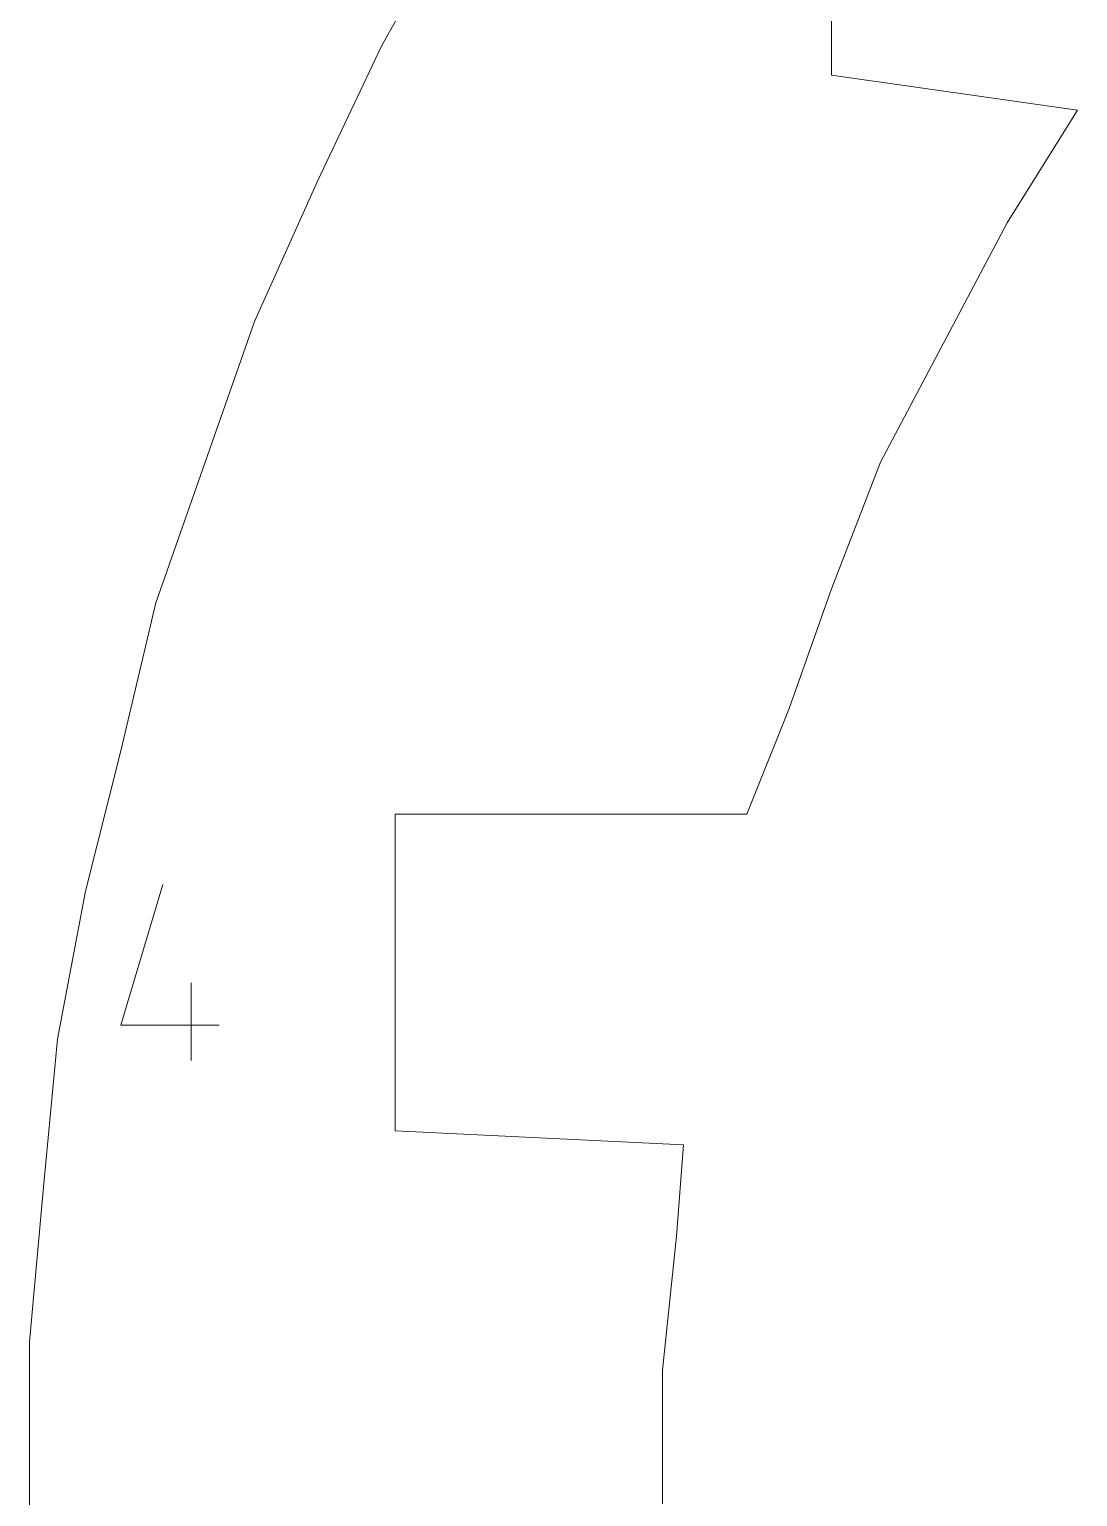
# Model space of a CAD drawing. Header units: centimetres. Extents: x -10.4 to 10.4, y -10.8 to 7.6.
# Drawn here: x 5.336 to 6.179, y -8.209 to -7.029 of the extents above; entities that cross this region are included whole.
import ezdxf
from ezdxf.lldxf.tags import DXFTag

# ---------------------------------------------------------------- set-up
doc = ezdxf.new("R2010")
doc.units = ezdxf.units.CM
doc.header["$MEASUREMENT"] = 0
doc.layers.add('layer 1', color=7, linetype='Continuous')
tags = doc.linetypes.add('New Line2111', pattern=[0.2, 0.1, -0.1]).pattern_tags.tags
tags[6:7] = [DXFTag(74, 4), DXFTag(75, 0), DXFTag(340, '0'), DXFTag(46, 1.0), DXFTag(50, 0.0), DXFTag(44, 0.0), DXFTag(45, 0.0)]
tags[4:5] = [DXFTag(74, 4), DXFTag(75, 0), DXFTag(340, '0'), DXFTag(46, 1.0), DXFTag(50, 0.0), DXFTag(44, 0.0), DXFTag(45, 0.0)]
tags = doc.linetypes.add('New Line2112', pattern=[0.2, 0.1, -0.1]).pattern_tags.tags
tags[6:7] = [DXFTag(74, 4), DXFTag(75, 0), DXFTag(340, '0'), DXFTag(46, 1.0), DXFTag(50, 0.0), DXFTag(44, 0.0), DXFTag(45, 0.0)]
tags[4:5] = [DXFTag(74, 4), DXFTag(75, 0), DXFTag(340, '0'), DXFTag(46, 1.0), DXFTag(50, 0.0), DXFTag(44, 0.0), DXFTag(45, 0.0)]
tags = doc.linetypes.add('New Line2113', pattern=[0.2, 0.1, -0.1]).pattern_tags.tags
tags[6:7] = [DXFTag(74, 4), DXFTag(75, 0), DXFTag(340, '0'), DXFTag(46, 1.0), DXFTag(50, 0.0), DXFTag(44, 0.0), DXFTag(45, 0.0)]
tags[4:5] = [DXFTag(74, 4), DXFTag(75, 0), DXFTag(340, '0'), DXFTag(46, 1.0), DXFTag(50, 0.0), DXFTag(44, 0.0), DXFTag(45, 0.0)]
tags = doc.linetypes.add('New Line2114', pattern=[0.2, 0.1, -0.1]).pattern_tags.tags
tags[6:7] = [DXFTag(74, 4), DXFTag(75, 0), DXFTag(340, '0'), DXFTag(46, 1.0), DXFTag(50, 0.0), DXFTag(44, 0.0), DXFTag(45, 0.0)]
tags[4:5] = [DXFTag(74, 4), DXFTag(75, 0), DXFTag(340, '0'), DXFTag(46, 1.0), DXFTag(50, 0.0), DXFTag(44, 0.0), DXFTag(45, 0.0)]
tags = doc.linetypes.add('New Line2115', pattern=[0.2, 0.1, -0.1]).pattern_tags.tags
tags[6:7] = [DXFTag(74, 4), DXFTag(75, 0), DXFTag(340, '0'), DXFTag(46, 1.0), DXFTag(50, 0.0), DXFTag(44, 0.0), DXFTag(45, 0.0)]
tags[4:5] = [DXFTag(74, 4), DXFTag(75, 0), DXFTag(340, '0'), DXFTag(46, 1.0), DXFTag(50, 0.0), DXFTag(44, 0.0), DXFTag(45, 0.0)]
tags = doc.linetypes.add('New Line2116', pattern=[0.2, 0.1, -0.1]).pattern_tags.tags
tags[6:7] = [DXFTag(74, 4), DXFTag(75, 0), DXFTag(340, '0'), DXFTag(46, 1.0), DXFTag(50, 0.0), DXFTag(44, 0.0), DXFTag(45, 0.0)]
tags[4:5] = [DXFTag(74, 4), DXFTag(75, 0), DXFTag(340, '0'), DXFTag(46, 1.0), DXFTag(50, 0.0), DXFTag(44, 0.0), DXFTag(45, 0.0)]
tags = doc.linetypes.add('New Line2117', pattern=[0.2, 0.1, -0.1]).pattern_tags.tags
tags[6:7] = [DXFTag(74, 4), DXFTag(75, 0), DXFTag(340, '0'), DXFTag(46, 1.0), DXFTag(50, 0.0), DXFTag(44, 0.0), DXFTag(45, 0.0)]
tags[4:5] = [DXFTag(74, 4), DXFTag(75, 0), DXFTag(340, '0'), DXFTag(46, 1.0), DXFTag(50, 0.0), DXFTag(44, 0.0), DXFTag(45, 0.0)]
tags = doc.linetypes.add('New Line2118', pattern=[0.2, 0.1, -0.1]).pattern_tags.tags
tags[6:7] = [DXFTag(74, 4), DXFTag(75, 0), DXFTag(340, '0'), DXFTag(46, 1.0), DXFTag(50, 0.0), DXFTag(44, 0.0), DXFTag(45, 0.0)]
tags[4:5] = [DXFTag(74, 4), DXFTag(75, 0), DXFTag(340, '0'), DXFTag(46, 1.0), DXFTag(50, 0.0), DXFTag(44, 0.0), DXFTag(45, 0.0)]
tags = doc.linetypes.add('New Line2119', pattern=[0.2, 0.1, -0.1]).pattern_tags.tags
tags[6:7] = [DXFTag(74, 4), DXFTag(75, 0), DXFTag(340, '0'), DXFTag(46, 1.0), DXFTag(50, 0.0), DXFTag(44, 0.0), DXFTag(45, 0.0)]
tags[4:5] = [DXFTag(74, 4), DXFTag(75, 0), DXFTag(340, '0'), DXFTag(46, 1.0), DXFTag(50, 0.0), DXFTag(44, 0.0), DXFTag(45, 0.0)]
tags = doc.linetypes.add('New Line2120', pattern=[0.2, 0.1, -0.1]).pattern_tags.tags
tags[6:7] = [DXFTag(74, 4), DXFTag(75, 0), DXFTag(340, '0'), DXFTag(46, 1.0), DXFTag(50, 0.0), DXFTag(44, 0.0), DXFTag(45, 0.0)]
tags[4:5] = [DXFTag(74, 4), DXFTag(75, 0), DXFTag(340, '0'), DXFTag(46, 1.0), DXFTag(50, 0.0), DXFTag(44, 0.0), DXFTag(45, 0.0)]
tags = doc.linetypes.add('New Line2121', pattern=[0.2, 0.1, -0.1]).pattern_tags.tags
tags[6:7] = [DXFTag(74, 4), DXFTag(75, 0), DXFTag(340, '0'), DXFTag(46, 1.0), DXFTag(50, 0.0), DXFTag(44, 0.0), DXFTag(45, 0.0)]
tags[4:5] = [DXFTag(74, 4), DXFTag(75, 0), DXFTag(340, '0'), DXFTag(46, 1.0), DXFTag(50, 0.0), DXFTag(44, 0.0), DXFTag(45, 0.0)]
tags = doc.linetypes.add('New Line2122', pattern=[0.2, 0.1, -0.1]).pattern_tags.tags
tags[6:7] = [DXFTag(74, 4), DXFTag(75, 0), DXFTag(340, '0'), DXFTag(46, 1.0), DXFTag(50, 0.0), DXFTag(44, 0.0), DXFTag(45, 0.0)]
tags[4:5] = [DXFTag(74, 4), DXFTag(75, 0), DXFTag(340, '0'), DXFTag(46, 1.0), DXFTag(50, 0.0), DXFTag(44, 0.0), DXFTag(45, 0.0)]
tags = doc.linetypes.add('New Line2123', pattern=[0.2, 0.1, -0.1]).pattern_tags.tags
tags[6:7] = [DXFTag(74, 4), DXFTag(75, 0), DXFTag(340, '0'), DXFTag(46, 1.0), DXFTag(50, 0.0), DXFTag(44, 0.0), DXFTag(45, 0.0)]
tags[4:5] = [DXFTag(74, 4), DXFTag(75, 0), DXFTag(340, '0'), DXFTag(46, 1.0), DXFTag(50, 0.0), DXFTag(44, 0.0), DXFTag(45, 0.0)]
tags = doc.linetypes.add('New Line2124', pattern=[0.2, 0.1, -0.1]).pattern_tags.tags
tags[6:7] = [DXFTag(74, 4), DXFTag(75, 0), DXFTag(340, '0'), DXFTag(46, 1.0), DXFTag(50, 0.0), DXFTag(44, 0.0), DXFTag(45, 0.0)]
tags[4:5] = [DXFTag(74, 4), DXFTag(75, 0), DXFTag(340, '0'), DXFTag(46, 1.0), DXFTag(50, 0.0), DXFTag(44, 0.0), DXFTag(45, 0.0)]
tags = doc.linetypes.add('New Line2177', pattern=[0.2, 0.1, -0.1]).pattern_tags.tags
tags[6:7] = [DXFTag(74, 4), DXFTag(75, 0), DXFTag(340, '0'), DXFTag(46, 1.0), DXFTag(50, 0.0), DXFTag(44, 0.0), DXFTag(45, 0.0)]
tags[4:5] = [DXFTag(74, 4), DXFTag(75, 0), DXFTag(340, '0'), DXFTag(46, 1.0), DXFTag(50, 0.0), DXFTag(44, 0.0), DXFTag(45, 0.0)]
tags = doc.linetypes.add('New Line2178', pattern=[0.2, 0.1, -0.1]).pattern_tags.tags
tags[6:7] = [DXFTag(74, 4), DXFTag(75, 0), DXFTag(340, '0'), DXFTag(46, 1.0), DXFTag(50, 0.0), DXFTag(44, 0.0), DXFTag(45, 0.0)]
tags[4:5] = [DXFTag(74, 4), DXFTag(75, 0), DXFTag(340, '0'), DXFTag(46, 1.0), DXFTag(50, 0.0), DXFTag(44, 0.0), DXFTag(45, 0.0)]
tags = doc.linetypes.add('New Line2179', pattern=[0.2, 0.1, -0.1]).pattern_tags.tags
tags[6:7] = [DXFTag(74, 4), DXFTag(75, 0), DXFTag(340, '0'), DXFTag(46, 1.0), DXFTag(50, 0.0), DXFTag(44, 0.0), DXFTag(45, 0.0)]
tags[4:5] = [DXFTag(74, 4), DXFTag(75, 0), DXFTag(340, '0'), DXFTag(46, 1.0), DXFTag(50, 0.0), DXFTag(44, 0.0), DXFTag(45, 0.0)]
tags = doc.linetypes.add('New Line2180', pattern=[0.2, 0.1, -0.1]).pattern_tags.tags
tags[6:7] = [DXFTag(74, 4), DXFTag(75, 0), DXFTag(340, '0'), DXFTag(46, 1.0), DXFTag(50, 0.0), DXFTag(44, 0.0), DXFTag(45, 0.0)]
tags[4:5] = [DXFTag(74, 4), DXFTag(75, 0), DXFTag(340, '0'), DXFTag(46, 1.0), DXFTag(50, 0.0), DXFTag(44, 0.0), DXFTag(45, 0.0)]
tags = doc.linetypes.add('New Line2181', pattern=[0.2, 0.1, -0.1]).pattern_tags.tags
tags[6:7] = [DXFTag(74, 4), DXFTag(75, 0), DXFTag(340, '0'), DXFTag(46, 1.0), DXFTag(50, 0.0), DXFTag(44, 0.0), DXFTag(45, 0.0)]
tags[4:5] = [DXFTag(74, 4), DXFTag(75, 0), DXFTag(340, '0'), DXFTag(46, 1.0), DXFTag(50, 0.0), DXFTag(44, 0.0), DXFTag(45, 0.0)]
tags = doc.linetypes.add('New Line2182', pattern=[0.2, 0.1, -0.1]).pattern_tags.tags
tags[6:7] = [DXFTag(74, 4), DXFTag(75, 0), DXFTag(340, '0'), DXFTag(46, 1.0), DXFTag(50, 0.0), DXFTag(44, 0.0), DXFTag(45, 0.0)]
tags[4:5] = [DXFTag(74, 4), DXFTag(75, 0), DXFTag(340, '0'), DXFTag(46, 1.0), DXFTag(50, 0.0), DXFTag(44, 0.0), DXFTag(45, 0.0)]
tags = doc.linetypes.add('New Line2183', pattern=[0.2, 0.1, -0.1]).pattern_tags.tags
tags[6:7] = [DXFTag(74, 4), DXFTag(75, 0), DXFTag(340, '0'), DXFTag(46, 1.0), DXFTag(50, 0.0), DXFTag(44, 0.0), DXFTag(45, 0.0)]
tags[4:5] = [DXFTag(74, 4), DXFTag(75, 0), DXFTag(340, '0'), DXFTag(46, 1.0), DXFTag(50, 0.0), DXFTag(44, 0.0), DXFTag(45, 0.0)]
tags = doc.linetypes.add('New Line2184', pattern=[0.2, 0.1, -0.1]).pattern_tags.tags
tags[6:7] = [DXFTag(74, 4), DXFTag(75, 0), DXFTag(340, '0'), DXFTag(46, 1.0), DXFTag(50, 0.0), DXFTag(44, 0.0), DXFTag(45, 0.0)]
tags[4:5] = [DXFTag(74, 4), DXFTag(75, 0), DXFTag(340, '0'), DXFTag(46, 1.0), DXFTag(50, 0.0), DXFTag(44, 0.0), DXFTag(45, 0.0)]
tags = doc.linetypes.add('New Line2185', pattern=[0.2, 0.1, -0.1]).pattern_tags.tags
tags[6:7] = [DXFTag(74, 4), DXFTag(75, 0), DXFTag(340, '0'), DXFTag(46, 1.0), DXFTag(50, 0.0), DXFTag(44, 0.0), DXFTag(45, 0.0)]
tags[4:5] = [DXFTag(74, 4), DXFTag(75, 0), DXFTag(340, '0'), DXFTag(46, 1.0), DXFTag(50, 0.0), DXFTag(44, 0.0), DXFTag(45, 0.0)]
tags = doc.linetypes.add('New Line2186', pattern=[0.2, 0.1, -0.1]).pattern_tags.tags
tags[6:7] = [DXFTag(74, 4), DXFTag(75, 0), DXFTag(340, '0'), DXFTag(46, 1.0), DXFTag(50, 0.0), DXFTag(44, 0.0), DXFTag(45, 0.0)]
tags[4:5] = [DXFTag(74, 4), DXFTag(75, 0), DXFTag(340, '0'), DXFTag(46, 1.0), DXFTag(50, 0.0), DXFTag(44, 0.0), DXFTag(45, 0.0)]
tags = doc.linetypes.add('New Line2187', pattern=[0.2, 0.1, -0.1]).pattern_tags.tags
tags[6:7] = [DXFTag(74, 4), DXFTag(75, 0), DXFTag(340, '0'), DXFTag(46, 1.0), DXFTag(50, 0.0), DXFTag(44, 0.0), DXFTag(45, 0.0)]
tags[4:5] = [DXFTag(74, 4), DXFTag(75, 0), DXFTag(340, '0'), DXFTag(46, 1.0), DXFTag(50, 0.0), DXFTag(44, 0.0), DXFTag(45, 0.0)]
tags = doc.linetypes.add('New Line2188', pattern=[0.2, 0.1, -0.1]).pattern_tags.tags
tags[6:7] = [DXFTag(74, 4), DXFTag(75, 0), DXFTag(340, '0'), DXFTag(46, 1.0), DXFTag(50, 0.0), DXFTag(44, 0.0), DXFTag(45, 0.0)]
tags[4:5] = [DXFTag(74, 4), DXFTag(75, 0), DXFTag(340, '0'), DXFTag(46, 1.0), DXFTag(50, 0.0), DXFTag(44, 0.0), DXFTag(45, 0.0)]

msp = doc.modelspace()

# ---------------------------------------------------------------- linework, layer by layer
at = {"layer": 'layer 1', "color": 5, "linetype": 'New Line2124', "lineweight": 9}
msp.add_open_spline([(5.9814, -7.06591), (5.9814, -7.06591), (5.9814, -6.81128), (5.9814, -6.81128)], degree=3, dxfattribs=at)
at = {"layer": 'layer 1', "color": 5, "linetype": 'New Line2177', "lineweight": 9}
msp.add_open_spline([(5.67588, -6.94151), (5.67588, -6.94151), (5.61928, -7.04331), (5.61928, -7.04331)], degree=3, dxfattribs=at)
at = {"layer": 'layer 1', "color": 5, "linetype": 'New Line2178', "lineweight": 9}
msp.add_open_spline([(5.61928, -7.04331), (5.61928, -7.04331), (5.56839, -7.15079), (5.56839, -7.15079)], degree=3, dxfattribs=at)
at = {"layer": 'layer 1', "color": 5, "linetype": 'New Line2123', "lineweight": 9}
msp.add_open_spline([(6.17946, -7.09421), (6.17946, -7.09421), (5.9814, -7.06591), (5.9814, -7.06591)], degree=3, dxfattribs=at)
at = {"layer": 'layer 1', "color": 5, "linetype": 'New Line2122', "lineweight": 9}
msp.add_open_spline([(6.12287, -7.18478), (6.12287, -7.18478), (6.17946, -7.09421), (6.17946, -7.09421)], degree=3, dxfattribs=at)
at = {"layer": 'layer 1', "color": 5, "linetype": 'New Line2179', "lineweight": 9}
msp.add_open_spline([(5.56839, -7.15079), (5.56839, -7.15079), (5.51734, -7.26397), (5.51734, -7.26397)], degree=3, dxfattribs=at)
at = {"layer": 'layer 1', "color": 5, "linetype": 'New Line2121', "lineweight": 9}
msp.add_open_spline([(6.07183, -7.28088), (6.07183, -7.28088), (6.12287, -7.18478), (6.12287, -7.18478)], degree=3, dxfattribs=at)
at = {"layer": 'layer 1', "color": 5, "linetype": 'New Line2180', "lineweight": 9}
msp.add_open_spline([(5.51734, -7.26397), (5.51734, -7.26397), (5.47782, -7.37713), (5.47782, -7.37713)], degree=3, dxfattribs=at)
at = {"layer": 'layer 1', "color": 5, "linetype": 'New Line2120', "lineweight": 9}
msp.add_open_spline([(6.02092, -7.37713), (6.02092, -7.37713), (6.07183, -7.28088), (6.07183, -7.28088)], degree=3, dxfattribs=at)
at = {"layer": 'layer 1', "color": 5, "linetype": 'New Line2181', "lineweight": 9}
msp.add_open_spline([(5.47782, -7.37713), (5.47782, -7.37713), (5.43816, -7.49031), (5.43816, -7.49031)], degree=3, dxfattribs=at)
at = {"layer": 'layer 1', "color": 5, "linetype": 'New Line2119', "lineweight": 9}
msp.add_open_spline([(5.9814, -7.47894), (5.9814, -7.47894), (6.02092, -7.37713), (6.02092, -7.37713)], degree=3, dxfattribs=at)
at = {"layer": 'layer 1', "color": 5, "linetype": 'New Line2118', "lineweight": 9}
msp.add_open_spline([(5.94743, -7.57518), (5.94743, -7.57518), (5.9814, -7.47894), (5.9814, -7.47894)], degree=3, dxfattribs=at)
at = {"layer": 'layer 1', "color": 5, "linetype": 'New Line2182', "lineweight": 9}
msp.add_open_spline([(5.43816, -7.49031), (5.43816, -7.49031), (5.40986, -7.60917), (5.40986, -7.60917)], degree=3, dxfattribs=at)
at = {"layer": 'layer 1', "color": 5, "linetype": 'New Line2117', "lineweight": 9}
msp.add_open_spline([(5.91344, -7.66006), (5.91344, -7.66006), (5.94743, -7.57518), (5.94743, -7.57518)], degree=3, dxfattribs=at)
at = {"layer": 'layer 1', "color": 5, "linetype": 'New Line2183', "lineweight": 9}
msp.add_open_spline([(5.40986, -7.60917), (5.40986, -7.60917), (5.38156, -7.72219), (5.38156, -7.72219)], degree=3, dxfattribs=at)
at = {"layer": 'layer 1', "color": 5, "linetype": 'New Line2115', "lineweight": 9}
msp.add_open_spline([(5.63052, -7.9147), (5.63052, -7.9147), (5.63052, -7.66006), (5.63052, -7.66006)], degree=3, dxfattribs=at)
at = {"layer": 'layer 1', "color": 5, "linetype": 'New Line2116', "lineweight": 9}
msp.add_open_spline([(5.63052, -7.66006), (5.63052, -7.66006), (5.91344, -7.66006), (5.91344, -7.66006)], degree=3, dxfattribs=at)
at = {"layer": 'layer 1', "color": 5, "linetype": 'New Line2184', "lineweight": 9}
msp.add_open_spline([(5.38156, -7.72219), (5.38156, -7.72219), (5.35897, -7.84106), (5.35897, -7.84106)], degree=3, dxfattribs=at)
at = {"layer": 'layer 1', "color": 1, "lineweight": 20}
for points in [[(5.40986, -7.82982), (5.40986, -7.82982), (5.44384, -7.71666), (5.44384, -7.71666)], [(5.46644, -7.85812), (5.46644, -7.85812), (5.46644, -7.79584), (5.46644, -7.79584)], [(5.48905, -7.82982), (5.48905, -7.82982), (5.40986, -7.82982), (5.40986, -7.82982)]]:
    msp.add_open_spline(points, degree=3, dxfattribs=at)
at = {"layer": 'layer 1', "color": 5, "linetype": 'New Line2185', "lineweight": 9}
msp.add_open_spline([(5.35897, -7.84106), (5.35897, -7.84106), (5.34773, -7.95991), (5.34773, -7.95991)], degree=3, dxfattribs=at)
at = {"layer": 'layer 1', "color": 5, "linetype": 'New Line2114', "lineweight": 9}
msp.add_open_spline([(5.86255, -7.92593), (5.86255, -7.92593), (5.63052, -7.9147), (5.63052, -7.9147)], degree=3, dxfattribs=at)
at = {"layer": 'layer 1', "color": 5, "linetype": 'New Line2113', "lineweight": 9}
msp.add_open_spline([(5.85686, -7.99943), (5.85686, -7.99943), (5.86255, -7.92593), (5.86255, -7.92593)], degree=3, dxfattribs=at)
at = {"layer": 'layer 1', "color": 5, "linetype": 'New Line2186', "lineweight": 9}
msp.add_open_spline([(5.34773, -7.95991), (5.34773, -7.95991), (5.33636, -8.08431), (5.33636, -8.08431)], degree=3, dxfattribs=at)
at = {"layer": 'layer 1', "color": 5, "linetype": 'New Line2112', "lineweight": 9}
msp.add_open_spline([(5.84563, -8.10706), (5.84563, -8.10706), (5.85686, -7.99943), (5.85686, -7.99943)], degree=3, dxfattribs=at)
at = {"layer": 'layer 1', "color": 5, "linetype": 'New Line2187', "lineweight": 9}
msp.add_open_spline([(5.33636, -8.08431), (5.33636, -8.08431), (5.33636, -8.20318), (5.33636, -8.20318)], degree=3, dxfattribs=at)
at = {"layer": 'layer 1', "color": 5, "linetype": 'New Line2111', "lineweight": 9}
msp.add_open_spline([(5.84563, -8.21455), (5.84563, -8.21455), (5.84563, -8.10706), (5.84563, -8.10706)], degree=3, dxfattribs=at)
at = {"layer": 'layer 1', "color": 5, "linetype": 'New Line2188', "lineweight": 9}
msp.add_open_spline([(5.33636, -8.20318), (5.33636, -8.20318), (5.33636, -8.32203), (5.33636, -8.32203)], degree=3, dxfattribs=at)

doc.saveas('drawing.dxf')
